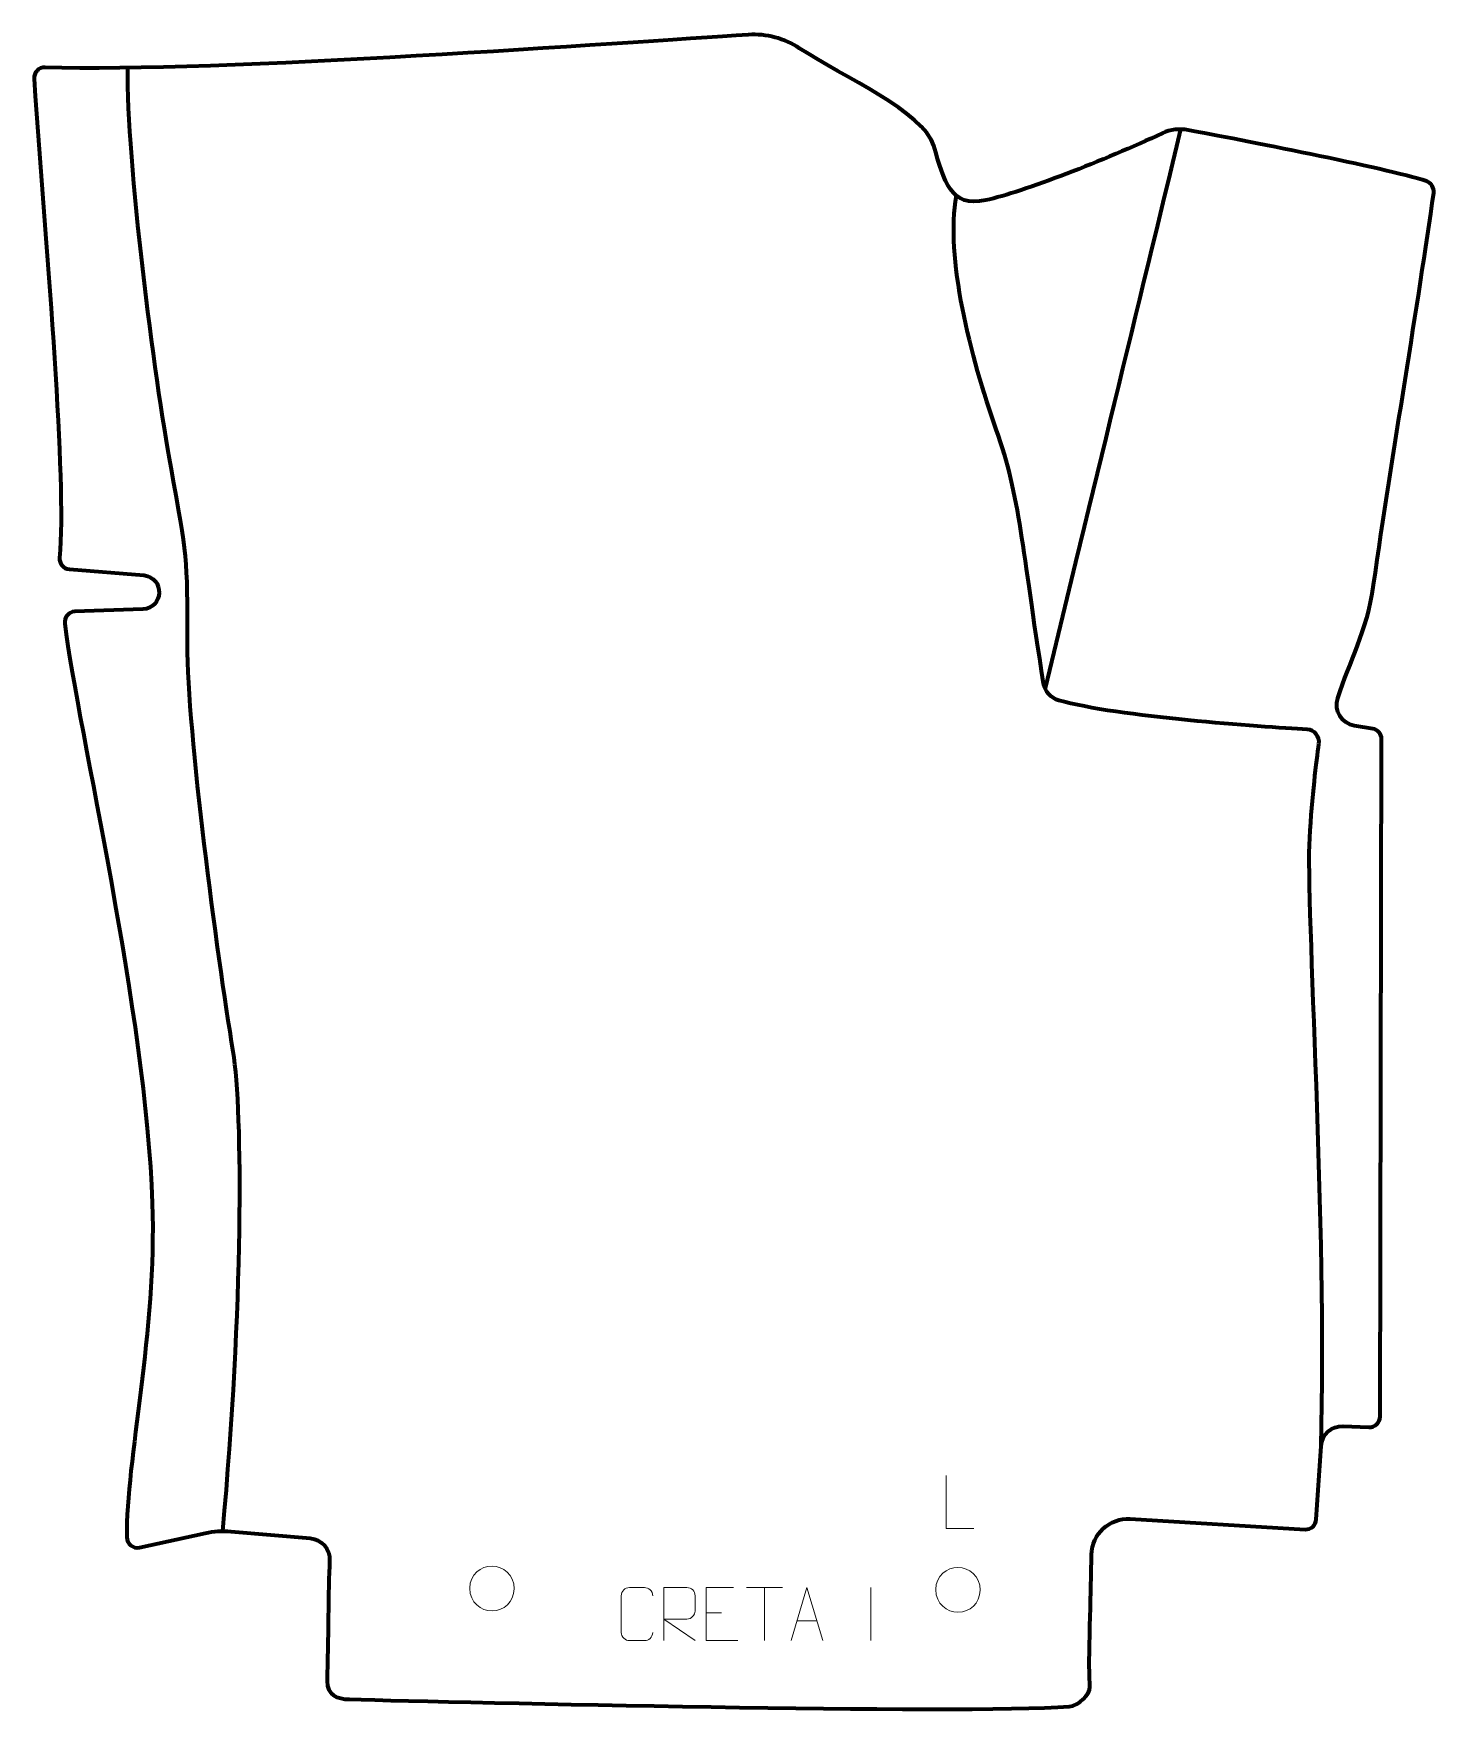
# Model space of a CAD drawing. Header units: millimetres. Extents: x -330 to 330, y -376 to 415.
import ezdxf

# ---------------------------------------------------------------- set-up
doc = ezdxf.new("R2010")
doc.units = ezdxf.units.MM
doc.header["$MEASUREMENT"] = 0
for name, color, linetype in [('layer 1', 7, 'Continuous'), ('layer 2', 7, 'Continuous'), ('layer 3', 7, 'Continuous')]:
    doc.layers.add(name, color=color, linetype=linetype)

msp = doc.modelspace()

# ---------------------------------------------------------------- linework, layer by layer
at = {"layer": 'layer 1', "color": 250, "lineweight": 9}
for points, knots in [([(112.9294, -288.2222), (112.9294, -288.2222), (99.9803, -288.2222), (99.9803, -288.2222), (99.9803, -288.2222), (99.9803, -288.2222), (99.9803, -263.2686), (99.9803, -263.2686)], [0, 0, 0, 0, 0.33333333, 0.33333333, 0.33333333, 0.33333333, 1, 1, 1, 1]), ([(-124.381, -316.3843), (-124.3103, -309.7439), (-119.0363, -305.8979), (-113.881, -305.9949), (-113.881, -305.9949), (-108.7257, -305.8979), (-103.4517, -309.9613), (-103.381, -316.6017), (-103.381, -316.6017), (-103.7512, -322.931), (-108.1931, -326.9617), (-113.881, -326.9911), (-113.881, -326.9911), (-119.0363, -327.0881), (-124.3103, -323.0247), (-124.381, -316.3843)], [0, 0, 0, 0, 0.2, 0.2, 0.2, 0.2, 0.4, 0.4, 0.4, 0.4, 0.6, 0.6, 0.6, 0.6, 1, 1, 1, 1]), ([(94.9907, -317.0177), (95.0614, -310.3773), (100.3354, -306.5313), (105.4907, -306.6283), (105.4907, -306.6283), (110.646, -306.5313), (115.92, -310.5947), (115.9907, -317.2351), (115.9907, -317.2351), (115.6205, -323.5644), (111.1786, -327.5951), (105.4907, -327.6245), (105.4907, -327.6245), (100.3354, -327.7215), (95.0614, -323.6581), (94.9907, -317.0177)], [0, 0, 0, 0, 0.2, 0.2, 0.2, 0.2, 0.4, 0.4, 0.4, 0.4, 0.6, 0.6, 0.6, 0.6, 1, 1, 1, 1]), ([(-38.193, -337.1892), (-38.3328, -339.5126), (-40.01, -340.9922), (-42.1577, -341.003), (-42.1577, -341.003), (-44.4896, -341.0026), (-46.8215, -341.0026), (-49.153, -341.003), (-49.153, -341.003), (-51.078, -341.1084), (-53.0501, -339.2239), (-53.0389, -337.2066), (-53.0389, -337.2066), (-53.0385, -331.4365), (-53.0385, -325.6668), (-53.0389, -319.8975), (-53.0389, -319.8975), (-53.0347, -317.7594), (-51.288, -316.0402), (-49.1356, -316.0537), (-49.1356, -316.0537), (-46.8099, -316.0537), (-44.4838, -316.0537), (-42.1577, -316.0537), (-42.1577, -316.0537), (-40.2111, -316.0182), (-38.2197, -317.5097), (-38.193, -319.9473)], [0, 0, 0, 0, 0.125, 0.125, 0.125, 0.125, 0.25, 0.25, 0.25, 0.25, 0.375, 0.375, 0.375, 0.375, 0.5, 0.5, 0.5, 0.5, 0.625, 0.625, 0.625, 0.625, 0.75, 0.75, 0.75, 0.75, 1, 1, 1, 1]), ([(-32.948, -341.0069), (-32.948, -341.0069), (-32.948, -316.0534), (-32.948, -316.0534), (-32.948, -316.0534), (-29.3532, -316.0534), (-25.7577, -316.0534), (-22.1625, -316.0534), (-22.1625, -316.0534), (-19.8372, -316.0911), (-18.2799, -317.5811), (-18.284, -319.9475), (-18.284, -319.9475), (-18.2844, -321.983), (-18.2844, -325.0424), (-18.284, -327.0784), (-18.284, -327.0784), (-18.2905, -328.9539), (-20.1028, -330.8957), (-22.1123, -330.9148), (-22.1123, -330.9148), (-22.1123, -330.9148), (-32.948, -330.9148), (-32.948, -330.9148), (-32.948, -330.9148), (-32.948, -330.9148), (-18.2933, -341.0069), (-18.2933, -341.0069)], [0, 0, 0, 0, 0.125, 0.125, 0.125, 0.125, 0.25, 0.25, 0.25, 0.25, 0.375, 0.375, 0.375, 0.375, 0.5, 0.5, 0.5, 0.5, 0.625, 0.625, 0.625, 0.625, 0.75, 0.75, 0.75, 0.75, 1, 1, 1, 1]), ([(-0.1749, -316.0534), (-0.1749, -316.0534), (-13.0488, -316.0534), (-13.0488, -316.0534), (-13.0488, -316.0534), (-13.0488, -316.0534), (-13.0488, -341.007), (-13.0488, -341.007), (-13.0488, -341.007), (-13.0488, -341.007), (1.817, -341.007), (1.817, -341.007)], [0, 0, 0, 0, 0.25, 0.25, 0.25, 0.25, 0.5, 0.5, 0.5, 0.5, 1, 1, 1, 1]), ([(26.9136, -341.0069), (26.9136, -341.0069), (34.2846, -316.0534), (34.2846, -316.0534), (34.2846, -316.0534), (34.2846, -316.0534), (41.8545, -341.0069), (41.8545, -341.0069)], [0, 0, 0, 0, 0.33333333, 0.33333333, 0.33333333, 0.33333333, 1, 1, 1, 1])]:
    msp.add_open_spline(points, degree=3, knots=knots, dxfattribs=at)
for points in [[(5.8905, -316.0769), (5.8905, -316.0769), (22.8777, -316.0769), (22.8777, -316.0769)], [(14.3843, -341.0069), (14.3843, -341.0069), (14.3843, -316.0534), (14.3843, -316.0534)], [(64.3841, -316.0431), (64.3841, -316.0431), (64.3841, -341.0172), (64.3841, -341.0172)], [(-13.0488, -327.9331), (-13.0488, -327.9331), (-5.8807, -327.9331), (-5.8807, -327.9331)], [(29.6362, -331.7575), (29.6362, -331.7575), (39.1319, -331.7575), (39.1319, -331.7575)]]:
    msp.add_open_spline(points, degree=3, dxfattribs=at)
at = {"layer": 'layer 2', "color": 230, "lineweight": 200}
msp.add_open_spline([(-191.5204, -360.0219), (-190.9823, -341.3921), (-191.0263, -316.9179), (-190.3289, -303.3436), (-190.3289, -303.3436), (-190.052, -297.9609), (-194.0676, -293.3194), (-199.4334, -292.8449), (-199.4334, -292.8449), (-199.4334, -292.8449), (-236.8857, -289.6082), (-236.8857, -289.6082), (-236.8857, -289.6082), (-240.9059, -289.2607), (-244.9558, -289.5239), (-248.8974, -290.3878), (-248.8974, -290.3878), (-248.8974, -290.3878), (-279.782, -297.1605), (-279.782, -297.1605), (-279.782, -297.1605), (-282.8819, -297.8403), (-285.8202, -295.4985), (-285.8533, -292.3249), (-285.8533, -292.3249), (-286.2266, -256.421), (-271.7976, -195.4613), (-273.8148, -135.1409), (-273.8148, -135.1409), (-276.8162, -45.3879), (-308.5024, 86.211), (-315.0298, 137.7212), (-315.0298, 137.7212), (-315.3995, 140.6397), (-313.1887, 143.246), (-310.2483, 143.3515), (-310.2483, 143.3515), (-310.2483, 143.3515), (-278.2535, 144.4987), (-278.2535, 144.4987), (-278.2535, 144.4987), (-268.3753, 144.9655), (-267.9643, 159.4286), (-277.8005, 160.4556), (-277.8005, 160.4556), (-277.8005, 160.4556), (-312.8737, 163.2979), (-312.8737, 163.2979), (-312.8737, 163.2979), (-315.6416, 163.5223), (-317.6937, 165.9564), (-317.4499, 168.7229), (-317.4499, 168.7229), (-314.186, 205.7918), (-323.1995, 307.1367), (-329.4793, 394.1691), (-329.4793, 394.1691), (-329.6927, 397.1303), (-327.2952, 399.6184), (-324.3276, 399.5235), (-324.3276, 399.5235), (-243.2918, 396.938), (-49.7843, 411.4016), (6.7691, 414.9227), (6.7691, 414.9227), (15.3116, 415.4546), (23.809, 413.23), (30.9506, 408.5127), (30.9506, 408.5127), (51.7952, 394.7448), (89.2094, 378.9757), (94.0901, 362.5733), (94.0901, 362.5733), (99.0473, 345.9144), (101.9909, 333.3527), (118.5877, 337.0131), (118.5877, 337.0131), (136.392, 340.9395), (174.4574, 355.8662), (201.7296, 368.5479), (201.7296, 368.5479), (205.5227, 370.3118), (209.7709, 370.8371), (213.88, 370.0546), (213.88, 370.0546), (237.2201, 365.6128), (307.0977, 352.2111), (326.0468, 345.9588), (326.0468, 345.9588), (328.3455, 345.2004), (329.7781, 342.9158), (329.4433, 340.5183), (329.4433, 340.5183), (322.2318, 288.8335), (310.1418, 218.4145), (301.1364, 155.9457), (301.1364, 155.9457), (297.8133, 132.8906), (290.0162, 120.7402), (284.2521, 102.5623), (284.2521, 102.5623), (282.4138, 96.7654), (286.1472, 90.6825), (292.1462, 89.6824), (292.1462, 89.6824), (292.1462, 89.6824), (300.7635, 88.2451), (300.7635, 88.2451), (300.7635, 88.2451), (303.1804, 87.8423), (304.9496, 85.7482), (304.9436, 83.2981), (304.9436, 83.2981), (304.9436, 83.2981), (304.1749, -235.5355), (304.1749, -235.5355), (304.1749, -235.5355), (304.1678, -238.3693), (301.8102, -240.6317), (298.9785, -240.5223), (298.9785, -240.5223), (298.9785, -240.5223), (286.7741, -240.0496), (286.7741, -240.0496), (286.7741, -240.0496), (281.3544, -239.8397), (276.7556, -243.9887), (276.4085, -249.4014), (276.4085, -249.4014), (276.4085, -249.4014), (274.1902, -283.9835), (274.1902, -283.9835), (274.1902, -283.9835), (274.0138, -286.7316), (271.6488, -288.8197), (268.9003, -288.6543), (268.9003, -288.6543), (268.9003, -288.6543), (186.5658, -283.6988), (186.5658, -283.6988), (186.5658, -283.6988), (176.8475, -283.1139), (168.589, -290.724), (168.3731, -300.4628), (168.3731, -300.4628), (168.3731, -300.4628), (167.8735, -322.9951), (167.3315, -347.4544), (167.3315, -347.4544), (167.2099, -352.9411), (167.4481, -357.8084), (167.5638, -362.7881), (167.5638, -362.7881), (167.6468, -366.3627), (162.4997, -371.6868), (157.7761, -372.0293), (157.7761, -372.0293), (106.7731, -375.7275), (-127.6978, -370.0063), (-181.0161, -368.64), (-181.0161, -368.64), (-186.6755, -368.495), (-191.7109, -366.6205), (-191.5204, -360.0219)], degree=3, knots=[0, 0, 0, 0, 0.02380952, 0.02380952, 0.02380952, 0.02380952, 0.04761905, 0.04761905, 0.04761905, 0.04761905, 0.07142857, 0.07142857, 0.07142857, 0.07142857, 0.0952381, 0.0952381, 0.0952381, 0.0952381, 0.11904762, 0.11904762, 0.11904762, 0.11904762, 0.14285714, 0.14285714, 0.14285714, 0.14285714, 0.16666667, 0.16666667, 0.16666667, 0.16666667, 0.19047619, 0.19047619, 0.19047619, 0.19047619, 0.21428571, 0.21428571, 0.21428571, 0.21428571, 0.23809524, 0.23809524, 0.23809524, 0.23809524, 0.26190476, 0.26190476, 0.26190476, 0.26190476, 0.28571429, 0.28571429, 0.28571429, 0.28571429, 0.30952381, 0.30952381, 0.30952381, 0.30952381, 0.33333333, 0.33333333, 0.33333333, 0.33333333, 0.35714286, 0.35714286, 0.35714286, 0.35714286, 0.38095238, 0.38095238, 0.38095238, 0.38095238, 0.4047619, 0.4047619, 0.4047619, 0.4047619, 0.42857143, 0.42857143, 0.42857143, 0.42857143, 0.45238095, 0.45238095, 0.45238095, 0.45238095, 0.47619048, 0.47619048, 0.47619048, 0.47619048, 0.5, 0.5, 0.5, 0.5, 0.52380952, 0.52380952, 0.52380952, 0.52380952, 0.54761905, 0.54761905, 0.54761905, 0.54761905, 0.57142857, 0.57142857, 0.57142857, 0.57142857, 0.5952381, 0.5952381, 0.5952381, 0.5952381, 0.61904762, 0.61904762, 0.61904762, 0.61904762, 0.64285714, 0.64285714, 0.64285714, 0.64285714, 0.66666667, 0.66666667, 0.66666667, 0.66666667, 0.69047619, 0.69047619, 0.69047619, 0.69047619, 0.71428571, 0.71428571, 0.71428571, 0.71428571, 0.73809524, 0.73809524, 0.73809524, 0.73809524, 0.76190476, 0.76190476, 0.76190476, 0.76190476, 0.78571429, 0.78571429, 0.78571429, 0.78571429, 0.80952381, 0.80952381, 0.80952381, 0.80952381, 0.83333333, 0.83333333, 0.83333333, 0.83333333, 0.85714286, 0.85714286, 0.85714286, 0.85714286, 0.88095238, 0.88095238, 0.88095238, 0.88095238, 0.9047619, 0.9047619, 0.9047619, 0.9047619, 0.92857143, 0.92857143, 0.92857143, 0.92857143, 0.95238095, 0.95238095, 0.95238095, 0.95238095, 1, 1, 1, 1], dxfattribs=at)
at = {"layer": 'layer 3', "color": 142, "lineweight": 200}
for points, knots in [([(-240.6279, -289.4611), (-231.0422, -184.6826), (-231.0281, -92.0512), (-235.7207, -63.6735), (-235.7207, -63.6735), (-243.4339, -17.0324), (-257.2363, 86.3358), (-257.2363, 128.171), (-257.2363, 128.171), (-257.2363, 170.0063), (-257.2363, 168.8107), (-265.0055, 211.2439), (-265.0055, 211.2439), (-272.7747, 253.6767), (-285.9708, 355.5681), (-285.3495, 399.3492)], [0, 0, 0, 0, 0.2, 0.2, 0.2, 0.2, 0.4, 0.4, 0.4, 0.4, 0.6, 0.6, 0.6, 0.6, 1, 1, 1, 1]), ([(276.4083, -249.4016), (279.4499, -147.3437), (269.2899, 6.2513), (271.0828, 36.7313), (271.0828, 36.7313), (272.2748, 56.9956), (274.2532, 72.769), (275.4452, 81.0659), (275.4452, 81.0659), (275.9444, 84.5404), (273.367, 87.6957), (269.8628, 87.9049), (269.8628, 87.9049), (248.4475, 89.1834), (180.5642, 93.7402), (152.9438, 101.5757), (152.9438, 101.5757), (149.204, 102.6365), (146.4245, 105.7763), (145.8075, 109.6141), (145.8075, 109.6141), (135.4072, 174.3277), (135.0689, 196.6807), (123.4643, 229.173), (123.4643, 229.173), (111.5111, 262.6414), (99.3251, 311.0181), (104.8207, 339.1239)], [0, 0, 0, 0, 0.125, 0.125, 0.125, 0.125, 0.25, 0.25, 0.25, 0.25, 0.375, 0.375, 0.375, 0.375, 0.5, 0.5, 0.5, 0.5, 0.625, 0.625, 0.625, 0.625, 0.75, 0.75, 0.75, 0.75, 1, 1, 1, 1])]:
    msp.add_open_spline(points, degree=3, knots=knots, dxfattribs=at)
msp.add_open_spline([(210.3196, 370.4032), (189.9114, 286.3003), (168.5638, 198.3235), (146.475, 107.2952)], degree=3, dxfattribs=at)

doc.saveas('drawing.dxf')
